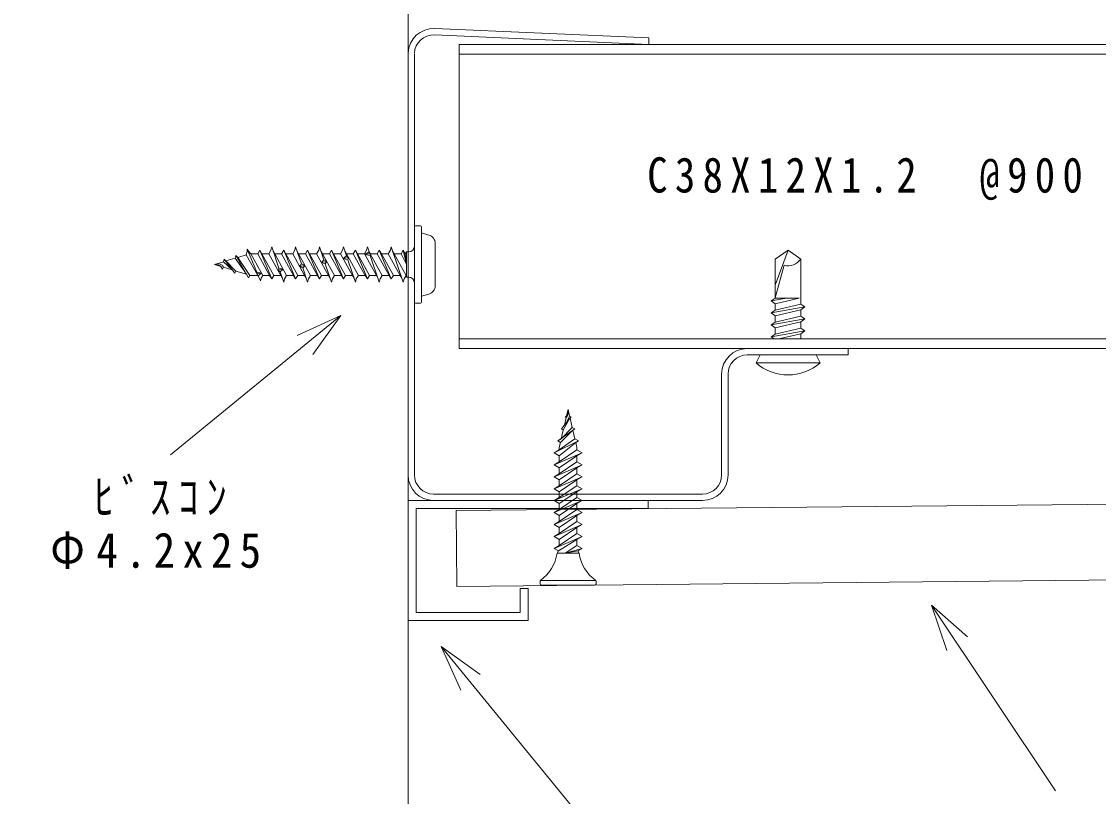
# Model space of a CAD drawing. Units: millimetres on the paper, enlarged 10 times, with parts at other scales. Extents: x -2060 to 1861, y -4765 to 1286.
# Drawn here: x -1288 to -615, y -4197 to -3712 of the extents above; entities that cross this region are included whole.
import ezdxf

# ---------------------------------------------------------------- set-up
doc = ezdxf.new("R2010")
doc.units = ezdxf.units.MM
doc.header["$LTSCALE"] = 10
for name, color, linetype, lineweight in [('6-1_躯体', 3, 'Continuous', 18), ('6-2_下地１', 5, 'Continuous', 18), ('6-3_下地２', 3, 'Continuous', 18), ('6-5_仕上２', 2, 'Continuous', 18), ('6-6_寸法', 4, 'Continuous', 18), ('6-7_文字', 4, 'Continuous', 18)]:
    doc.layers.add(name, color=color, linetype=linetype, lineweight=lineweight)
doc.styles.add('ＭＳ ゴシック', font='')
doc.styles.get('ＭＳ ゴシック').set_extended_font_data('MS Gothic')

msp = doc.modelspace()

# ---------------------------------------------------------------- linework, layer by layer
at = {"layer": '6-1_躯体'}
msp.add_line((-1046.66, -4459.53), (-1046.66, -2979.65), dxfattribs=at)
at = {"layer": '6-2_下地１'}
for p, q in [((-1029.96, -3716.61), (-896.09, -3722.46)), ((-1046.66, -3732.6), (-1046.66, -3995.6)), ((-1042.66, -3732.6), (-1042.66, -3995.6)), ((-771.66, -3916.6), (-834.66, -3916.6)), ((-850.66, -3932.6), (-850.66, -3995.6)), ((-846.66, -3932.6), (-846.66, -3995.6)), ((-1030.66, -4007.6), (-862.66, -4007.6)), ((-1030.66, -4011.6), (-862.66, -4011.6))]:
    msp.add_line(p, q, dxfattribs=at)
for points in [[(-1030.13, -3720.61), (-896.26, -3726.45), (-896.09, -3722.46)], [(-771.66, -3916.6), (-771.66, -3920.6), (-834.66, -3920.6)]]:
    msp.add_lwpolyline(points, dxfattribs=at)
for centre, radius, start, end in [((-1030.66, -3732.6), 16, 87.5, 177.5), ((-1030.66, -3732.6), 12, 87.5, 177.5), ((-834.66, -3932.6), 16, 90, 180), ((-834.66, -3932.6), 12, 90, 180), ((-1030.66, -3995.6), 16, 180, 270), ((-1030.66, -3995.6), 12, 180, 270), ((-862.66, -3995.6), 16, 270, 0), ((-862.66, -3995.6), 12, 270, 0)]:
    msp.add_arc(centre, radius, start, end, dxfattribs=at)
at = {"layer": '6-3_下地２', "color": 7}
for p, q in [((-1014.66, -3916.6), (-1014.66, -3726.6)), ((-1014.66, -3726.6), (-434.16, -3726.6)), ((-1014.66, -3732.6), (-434.16, -3732.6)), ((-1014.66, -3910.6), (-198.96, -3910.6)), ((-1014.66, -3916.6), (-200.56, -3916.6)), ((-1046.66, -4011.6), (-1046.66, -4086.6)), ((-1046.66, -4011.6), (-896.66, -4011.6)), ((-1041.66, -4016.6), (-896.66, -4016.6)), ((-896.66, -4011.6), (-896.66, -4016.6)), ((-971.66, -4086.6), (-1046.66, -4086.6))]:
    msp.add_line(p, q, dxfattribs=at)
for points in [[(-1041.66, -4016.6), (-1041.66, -4081.6), (-976.66, -4081.6)], [(-976.66, -4081.6), (-976.66, -4066.6), (-971.66, -4066.6), (-971.66, -4086.6)]]:
    msp.add_lwpolyline(points, dxfattribs=at)
at = {"layer": '6-5_仕上２'}
for p, q in [((-1016.63, -4017.79), (-371.66, -4011.6)), ((-1016.63, -4017.79), (-1016.17, -4065.28)), ((-1016.17, -4065.28), (-371.43, -4059.1))]:
    msp.add_line(p, q, dxfattribs=at)
at = {"layer": '6-5_仕上２', "color": 7}
msp.add_circle((-924.23, -3719.59), 750, dxfattribs=at)
at = {"layer": '6-6_寸法'}
for p, q in [((-1042.66, -3887.1), (-1042.66, -3841.1)), ((-1039.41, -3839.85), (-1041.41, -3839.85)), ((-1038.16, -3887.1), (-1038.16, -3841.1)), ((-1038.16, -3844.35), (-1033.64, -3845.64)), ((-1147.22, -3856.05), (-1147.78, -3858.09)), ((-1147.22, -3856.05), (-1147.21, -3854.43)), ((-1146.4, -3855.84), (-1147.21, -3854.43)), ((-1147.21, -3854.43), (-1141.21, -3868.79)), ((-1140.6, -3857.35), (-1139.3, -3855.1)), ((-1138, -3857.35), (-1139.3, -3855.1)), ((-1131.83, -3873.1), (-1139.3, -3855.1)), ((-1132.35, -3855.06), (-1133.67, -3857.35)), ((-1132.35, -3855.06), (-1131.83, -3853.1)), ((-1131.83, -3853.1), (-1127.35, -3866.29)), ((-1130.96, -3855.65), (-1129.98, -3857.35)), ((-1125.66, -3857.35), (-1124.36, -3855.1)), ((-1123.06, -3857.35), (-1124.36, -3855.1)), ((-1116.89, -3873.1), (-1124.36, -3855.1)), ((-1117.41, -3855.06), (-1118.73, -3857.35)), ((-1117.41, -3855.06), (-1116.89, -3853.1)), ((-1116.89, -3853.1), (-1113.26, -3863.76)), ((-1116.02, -3855.65), (-1115.04, -3857.35)), ((-1110.71, -3857.35), (-1109.42, -3855.1)), ((-1108.12, -3857.35), (-1109.42, -3855.1)), ((-1101.94, -3873.1), (-1109.42, -3855.1)), ((-1102.47, -3855.06), (-1103.79, -3857.35)), ((-1102.47, -3855.06), (-1101.94, -3853.1)), ((-1101.94, -3853.1), (-1099.18, -3861.22)), ((-1101.08, -3855.65), (-1100.1, -3857.35)), ((-1095.77, -3857.35), (-1094.47, -3855.1)), ((-1087, -3873.1), (-1094.47, -3855.1)), ((-1093.18, -3857.35), (-1094.47, -3855.1)), ((-1087.53, -3855.06), (-1088.85, -3857.35)), ((-1087.53, -3855.06), (-1087, -3853.1)), ((-1087, -3853.1), (-1085.1, -3858.69)), ((-1086.14, -3855.65), (-1085.16, -3857.35)), ((-1080.83, -3857.35), (-1079.53, -3855.1)), ((-1072.06, -3873.1), (-1079.53, -3855.1)), ((-1078.23, -3857.35), (-1079.53, -3855.1)), ((-1072.59, -3855.06), (-1073.91, -3857.35)), ((-1072.59, -3855.06), (-1072.06, -3853.1)), ((-1072.06, -3853.1), (-1071.02, -3856.16)), ((-1071.2, -3855.65), (-1070.22, -3857.35)), ((-1065.89, -3857.35), (-1064.59, -3855.1)), ((-1057.12, -3873.1), (-1064.59, -3855.1)), ((-1063.29, -3857.35), (-1064.59, -3855.1)), ((-1057.65, -3855.06), (-1058.97, -3857.35)), ((-1057.65, -3855.06), (-1057.12, -3853.1)), ((-1057.12, -3853.1), (-1049.65, -3875.1)), ((-1056.25, -3855.65), (-1055.27, -3857.35)), ((-1050.95, -3857.35), (-1049.65, -3855.1)), ((-1048.35, -3857.35), (-1049.65, -3855.1)), ((-1049.65, -3855.1), (-1047.66, -3864.1)), ((-1048.35, -3857.35), (-1047.66, -3856.22)), ((-1047.66, -3871.97), (-1047.66, -3856.22)), ((-1046.16, -3856.22), (-1047.66, -3856.22)), ((-1029.66, -3877.26), (-1029.66, -3850.93)), ((-809.16, -3855.1), (-817.16, -3877.08)), ((-809.16, -3855.1), (-817.16, -3860.7)), ((-809.16, -3855.1), (-801.16, -3860.7)), ((-1161.9, -3862.34), (-1167.66, -3864.1)), ((-1161.9, -3862.34), (-1161.55, -3860.82)), ((-1161.9, -3862.34), (-1156.53, -3867.5)), ((-1160.41, -3861.88), (-1161.55, -3860.82)), ((-1154.98, -3869.56), (-1161.55, -3860.82)), ((-1154.68, -3860.13), (-1160.41, -3861.88)), ((-1160.41, -3861.88), (-1154.2, -3868.21)), ((-1154.68, -3860.13), (-1154.27, -3858.36)), ((-1147.65, -3870.21), (-1154.68, -3860.13)), ((-1152.94, -3859.6), (-1154.27, -3858.36)), ((-1154.27, -3858.36), (-1146.38, -3872.42)), ((-1147.76, -3858.01), (-1152.94, -3859.6)), ((-1152.94, -3859.6), (-1145.47, -3870.85)), ((-1140.41, -3870.85), (-1147.76, -3858.01)), ((-1144.92, -3857.35), (-1137.45, -3870.85)), ((-1140.6, -3857.35), (-1133.13, -3870.85)), ((-1133.67, -3857.35), (-1126.2, -3870.85)), ((-1125.66, -3857.35), (-1129.98, -3857.35)), ((-1122.51, -3870.85), (-1129.98, -3857.35)), ((-1125.66, -3857.35), (-1118.18, -3870.85)), ((-1118.73, -3857.35), (-1111.26, -3870.85)), ((-1110.71, -3857.35), (-1115.04, -3857.35)), ((-1107.57, -3870.85), (-1115.04, -3857.35)), ((-1110.71, -3857.35), (-1103.24, -3870.85)), ((-1103.79, -3857.35), (-1096.32, -3870.85)), ((-1095.77, -3857.35), (-1100.1, -3857.35)), ((-1092.63, -3870.85), (-1100.1, -3857.35)), ((-1095.77, -3857.35), (-1088.3, -3870.85)), ((-1088.85, -3857.35), (-1081.38, -3870.85)), ((-1085.1, -3858.69), (-1087.2, -3860.34)), ((-1087.2, -3860.34), (-1083.84, -3859.73)), ((-1077.69, -3870.85), (-1085.16, -3857.35)), ((-1080.83, -3857.35), (-1085.16, -3857.35)), ((-1084.29, -3861.08), (-1079.53, -3875.1)), ((-1080.83, -3857.35), (-1073.36, -3870.85)), ((-1073.91, -3857.35), (-1066.44, -3870.85)), ((-1073.61, -3857.89), (-1070.25, -3857.29)), ((-1062.74, -3870.85), (-1070.22, -3857.35)), ((-1065.89, -3857.35), (-1070.22, -3857.35)), ((-1070.21, -3858.55), (-1064.59, -3875.1)), ((-1065.89, -3857.35), (-1058.42, -3870.85)), ((-1063.29, -3857.35), (-1055.82, -3870.85)), ((-1058.97, -3857.35), (-1063.29, -3857.35)), ((-1058.97, -3857.35), (-1051.5, -3870.85)), ((-1047.8, -3870.85), (-1055.27, -3857.35)), ((-1050.95, -3857.35), (-1055.27, -3857.35)), ((-817.16, -3885.1), (-817.16, -3860.7)), ((-801.16, -3888.85), (-801.16, -3860.7)), ((-1163.57, -3865.35), (-1167.66, -3864.1)), ((-1163.57, -3865.35), (-1162.64, -3866.95)), ((-1161.99, -3865.83), (-1162.64, -3866.95)), ((-1156.53, -3867.5), (-1161.99, -3865.83)), ((-1154.2, -3868.21), (-1154.98, -3869.56)), ((-1147.65, -3870.21), (-1154.2, -3868.21)), ((-1127.96, -3867.67), (-1124.6, -3867.07)), ((-1126.53, -3868.69), (-1124.36, -3875.1)), ((-1113.26, -3863.76), (-1114.37, -3865.23)), ((-1114.37, -3865.23), (-1111.01, -3864.62)), ((-1112.45, -3866.15), (-1109.42, -3875.1)), ((-1098.37, -3863.62), (-1094.47, -3875.1)), ((-811.68, -3864.53), (-817.16, -3884.95)), ((-1146.38, -3872.42), (-1147.66, -3870.2)), ((-1145.47, -3870.85), (-1146.38, -3872.42)), ((-1140.41, -3870.85), (-1145.47, -3870.85)), ((-1140.2, -3871.21), (-1140.41, -3870.85)), ((-1140.22, -3871.15), (-1138.93, -3874.25)), ((-1138.51, -3872.68), (-1138.93, -3874.25)), ((-1138.51, -3872.68), (-1137.45, -3870.85)), ((-1133.13, -3870.85), (-1137.45, -3870.85)), ((-1133.13, -3870.85), (-1131.83, -3873.1)), ((-1130.53, -3870.85), (-1131.83, -3873.1)), ((-1126.2, -3870.85), (-1130.53, -3870.85)), ((-1125.22, -3872.54), (-1126.2, -3870.85)), ((-1123.83, -3873.13), (-1124.36, -3875.1)), ((-1123.83, -3873.13), (-1122.51, -3870.85)), ((-1118.18, -3870.85), (-1122.51, -3870.85)), ((-1118.18, -3870.85), (-1116.89, -3873.1)), ((-1115.59, -3870.85), (-1116.89, -3873.1)), ((-1111.26, -3870.85), (-1115.59, -3870.85)), ((-1110.28, -3872.54), (-1111.26, -3870.85)), ((-1108.89, -3873.13), (-1109.42, -3875.1)), ((-1108.89, -3873.13), (-1107.57, -3870.85)), ((-1103.24, -3870.85), (-1107.57, -3870.85)), ((-1103.24, -3870.85), (-1101.94, -3873.1)), ((-1100.65, -3870.85), (-1101.94, -3873.1)), ((-1096.32, -3870.85), (-1100.65, -3870.85)), ((-1095.34, -3872.54), (-1096.32, -3870.85)), ((-1093.95, -3873.13), (-1094.47, -3875.1)), ((-1093.95, -3873.13), (-1092.63, -3870.85)), ((-1088.3, -3870.85), (-1092.63, -3870.85)), ((-1088.3, -3870.85), (-1087, -3873.1)), ((-1085.7, -3870.85), (-1087, -3873.1)), ((-1081.38, -3870.85), (-1085.7, -3870.85)), ((-1080.4, -3872.54), (-1081.38, -3870.85)), ((-1079.01, -3873.13), (-1079.53, -3875.1)), ((-1079.01, -3873.13), (-1077.69, -3870.85)), ((-1073.36, -3870.85), (-1077.69, -3870.85)), ((-1073.36, -3870.85), (-1072.06, -3873.1)), ((-1070.76, -3870.85), (-1072.06, -3873.1)), ((-1066.44, -3870.85), (-1070.76, -3870.85)), ((-1065.46, -3872.54), (-1066.44, -3870.85)), ((-1064.07, -3873.13), (-1064.59, -3875.1)), ((-1064.07, -3873.13), (-1062.74, -3870.85)), ((-1058.42, -3870.85), (-1062.74, -3870.85)), ((-1058.42, -3870.85), (-1057.12, -3873.1)), ((-1055.82, -3870.85), (-1057.12, -3873.1)), ((-1051.5, -3870.85), (-1055.82, -3870.85)), ((-1050.52, -3872.54), (-1051.5, -3870.85)), ((-1049.13, -3873.13), (-1049.65, -3875.1)), ((-1049.13, -3873.13), (-1047.8, -3870.85)), ((-1047.66, -3871.97), (-1047.8, -3870.85)), ((-1046.16, -3871.97), (-1047.66, -3871.97)), ((-1038.16, -3883.85), (-1033.64, -3882.55)), ((-1039.41, -3888.35), (-1041.41, -3888.35)), ((-819.66, -3886.85), (-817.16, -3885.1)), ((-809.85, -3885.1), (-819.66, -3886.85)), ((-819.66, -3886.85), (-817.16, -3888.6)), ((-817.16, -3885.1), (-802.22, -3885.1)), ((-817.16, -3888.6), (-802.22, -3885.1)), ((-817.16, -3892.6), (-817.16, -3888.6)), ((-801.16, -3888.85), (-817.16, -3892.6)), ((-798.66, -3890.6), (-801.16, -3888.85)), ((-798.66, -3890.6), (-819.66, -3894.35)), ((-819.66, -3894.35), (-817.16, -3892.6)), ((-819.66, -3894.35), (-817.16, -3896.1)), ((-817.16, -3896.1), (-801.16, -3892.35)), ((-817.16, -3900.1), (-817.16, -3896.1)), ((-801.16, -3896.35), (-817.16, -3900.1)), ((-798.66, -3890.6), (-801.16, -3892.35)), ((-801.16, -3896.35), (-801.16, -3892.35)), ((-798.66, -3898.1), (-801.16, -3896.35)), ((-798.66, -3898.1), (-819.66, -3901.85)), ((-819.66, -3901.85), (-817.16, -3900.1)), ((-819.66, -3901.85), (-817.16, -3903.6)), ((-817.16, -3903.6), (-801.16, -3899.85)), ((-798.66, -3898.1), (-801.16, -3899.85)), ((-801.16, -3903.85), (-801.16, -3899.85)), ((-798.66, -3905.6), (-819.66, -3909.35)), ((-819.66, -3909.35), (-817.16, -3907.6)), ((-819.66, -3909.35), (-817.87, -3910.6)), ((-817.16, -3907.6), (-817.16, -3903.6)), ((-801.16, -3903.85), (-817.16, -3907.6)), ((-801.16, -3907.35), (-815.02, -3910.6)), ((-798.66, -3905.6), (-801.16, -3903.85)), ((-798.66, -3905.6), (-801.16, -3907.35)), ((-801.16, -3910.6), (-801.16, -3907.35)), ((-826.66, -3920.6), (-829.16, -3925.6)), ((-791.66, -3920.6), (-826.66, -3920.6)), ((-791.66, -3920.6), (-789.16, -3925.6)), ((-789.16, -3925.6), (-829.16, -3925.6)), ((-947.58, -3958.62), (-946.66, -3954.62)), ((-945.68, -3958.86), (-946.66, -3954.62)), ((-950.84, -3966.86), (-944.76, -3959.39)), ((-949.64, -3967.55), (-946.19, -3961.15)), ((-948.95, -3964.53), (-947.85, -3959.8)), ((-947.85, -3959.8), (-948.55, -3959.39)), ((-945.68, -3958.86), (-947.91, -3963.26)), ((-945.68, -3958.86), (-944.76, -3959.39)), ((-944.04, -3965.96), (-945.38, -3960.15)), ((-953.12, -3974.33), (-942.47, -3966.86)), ((-951.43, -3975.31), (-943.67, -3967.55)), ((-944.04, -3965.96), (-950.91, -3973.06)), ((-950.91, -3973.06), (-949.64, -3967.55)), ((-949.64, -3967.55), (-950.84, -3966.86)), ((-944.04, -3965.96), (-942.47, -3966.86)), ((-943.67, -3967.55), (-942.47, -3966.86)), ((-942.4, -3973.06), (-943.67, -3967.55)), ((-955.41, -3981.8), (-940.19, -3974.33)), ((-950.91, -3973.06), (-953.12, -3974.33)), ((-951.43, -3975.31), (-953.12, -3974.33)), ((-942.4, -3973.06), (-952.16, -3979.92)), ((-952.16, -3983.68), (-941.88, -3975.31)), ((-952.16, -3978.44), (-951.43, -3975.31)), ((-942.4, -3973.06), (-940.19, -3974.33)), ((-941.88, -3975.31), (-940.19, -3974.33)), ((-941.16, -3978.44), (-941.88, -3975.31)), ((-952.16, -3979.92), (-955.41, -3981.8)), ((-955.41, -3989.27), (-937.91, -3981.8)), ((-952.16, -3983.68), (-955.41, -3981.8)), ((-952.16, -3979.92), (-952.16, -3978.44)), ((-941.16, -3979.92), (-952.16, -3987.4)), ((-952.16, -3991.15), (-941.16, -3983.68)), ((-952.16, -3987.4), (-952.16, -3983.68)), ((-941.16, -3979.92), (-941.16, -3978.44)), ((-941.16, -3979.92), (-937.91, -3981.8)), ((-941.16, -3983.68), (-937.91, -3981.8)), ((-941.16, -3987.4), (-941.16, -3983.68)), ((-952.16, -3987.4), (-955.41, -3989.27)), ((-955.41, -3996.74), (-937.91, -3989.27)), ((-952.16, -3991.15), (-955.41, -3989.27)), ((-941.16, -3987.4), (-952.16, -3994.87)), ((-941.16, -3987.4), (-937.91, -3989.27)), ((-941.16, -3991.15), (-937.91, -3989.27)), ((-952.16, -3994.87), (-955.41, -3996.74)), ((-955.41, -4004.21), (-937.91, -3996.74)), ((-952.16, -3998.62), (-955.41, -3996.74)), ((-952.16, -3998.62), (-941.16, -3991.15)), ((-952.16, -3994.87), (-952.16, -3991.15)), ((-941.16, -3994.87), (-952.16, -4002.34)), ((-941.16, -3994.87), (-941.16, -3991.15)), ((-941.16, -3994.87), (-937.91, -3996.74)), ((-941.16, -3998.62), (-937.91, -3996.74)), ((-952.16, -4002.34), (-955.41, -4004.21)), ((-955.41, -4011.68), (-937.91, -4004.21)), ((-952.16, -4006.09), (-955.41, -4004.21)), ((-952.16, -4006.09), (-941.16, -3998.62)), ((-952.16, -4002.34), (-952.16, -3998.62)), ((-941.16, -4002.34), (-952.16, -4009.81)), ((-941.16, -4002.34), (-941.16, -3998.62)), ((-941.16, -4002.34), (-937.91, -4004.21)), ((-941.16, -4006.09), (-937.91, -4004.21)), ((-952.16, -4009.81), (-955.41, -4011.68)), ((-952.16, -4013.56), (-941.16, -4006.09)), ((-952.16, -4009.81), (-952.16, -4006.09)), ((-941.16, -4009.81), (-952.16, -4017.28)), ((-941.16, -4009.81), (-941.16, -4006.09)), ((-941.16, -4009.81), (-937.91, -4011.68)), ((-952.16, -4013.56), (-955.41, -4011.68)), ((-955.41, -4019.15), (-937.91, -4011.68)), ((-952.16, -4017.28), (-955.41, -4019.15)), ((-952.16, -4021.03), (-941.16, -4013.56)), ((-952.16, -4017.28), (-952.16, -4013.56)), ((-941.16, -4017.28), (-952.16, -4024.75)), ((-941.16, -4013.56), (-937.91, -4011.68)), ((-941.16, -4017.28), (-941.16, -4013.56)), ((-941.16, -4017.28), (-937.91, -4019.15)), ((-952.16, -4021.03), (-955.41, -4019.15)), ((-955.41, -4026.62), (-937.91, -4019.15)), ((-952.16, -4028.5), (-941.16, -4021.03)), ((-952.16, -4024.75), (-952.16, -4021.03)), ((-941.16, -4021.03), (-937.91, -4019.15)), ((-941.16, -4024.75), (-941.16, -4021.03)), ((-952.16, -4024.75), (-955.41, -4026.62)), ((-952.16, -4028.5), (-955.41, -4026.62)), ((-955.41, -4034.1), (-937.91, -4026.62)), ((-941.16, -4024.75), (-952.16, -4032.22)), ((-952.16, -4035.97), (-941.16, -4028.5)), ((-952.16, -4032.22), (-952.16, -4028.5)), ((-941.16, -4024.75), (-937.91, -4026.62)), ((-941.16, -4028.5), (-937.91, -4026.62)), ((-941.16, -4032.22), (-941.16, -4028.5)), ((-952.16, -4032.22), (-955.41, -4034.1)), ((-952.16, -4035.97), (-955.41, -4034.1)), ((-955.41, -4041.57), (-937.91, -4034.1)), ((-952.68, -4043.14), (-941.16, -4035.97)), ((-941.16, -4032.22), (-952.16, -4039.69)), ((-952.16, -4039.69), (-952.16, -4035.97)), ((-941.16, -4032.22), (-937.91, -4034.1)), ((-941.16, -4035.97), (-937.91, -4034.1)), ((-941.16, -4039.69), (-941.16, -4035.97)), ((-952.16, -4039.69), (-955.41, -4041.57)), ((-952.68, -4043.14), (-955.41, -4041.57)), ((-953.54, -4044.62), (-952.68, -4043.14)), ((-953.54, -4044.62), (-939.77, -4044.62)), ((-948.41, -4044.62), (-941.16, -4039.69)), ((-937.91, -4041.57), (-948.41, -4044.62)), ((-941.16, -4039.69), (-937.91, -4041.57)), ((-940.63, -4043.14), (-937.91, -4041.57)), ((-964.16, -4063.62), (-964.16, -4062.14)), ((-929.3, -4061.62), (-964.01, -4061.62)), ((-930.16, -4064.62), (-963.16, -4064.62)), ((-929.16, -4063.62), (-929.16, -4062.14))]:
    msp.add_line(p, q, dxfattribs=at)
for points in [[(-1146.4, -3855.84), (-1144.92, -3857.35), (-1140.6, -3857.35)], [(-1133.67, -3857.35), (-1138, -3857.35), (-1130.53, -3870.85)], [(-1118.73, -3857.35), (-1123.06, -3857.35), (-1115.59, -3870.85)], [(-1103.79, -3857.35), (-1108.12, -3857.35), (-1100.65, -3870.85)], [(-1100.78, -3862.78), (-1098.37, -3863.62), (-1097.42, -3862.18)], [(-1088.85, -3857.35), (-1093.18, -3857.35), (-1085.7, -3870.85)], [(-1085.1, -3858.69), (-1083.84, -3859.73), (-1084.29, -3861.08), (-1087.2, -3860.34)], [(-1073.91, -3857.35), (-1078.23, -3857.35), (-1070.76, -3870.85)], [(-1048.35, -3857.35), (-1047.66, -3864.1), (-1050.95, -3857.35)], [(-1161.99, -3865.83), (-1162.27, -3865.38), (-1162.55, -3864.95), (-1162.87, -3864.56), (-1163.21, -3864.25), (-1164.13, -3863.83), (-1165.21, -3863.74), (-1166.41, -3863.86), (-1167.66, -3864.1)], [(-1163.57, -3865.35), (-1163.76, -3865.19), (-1163.96, -3865.04), (-1164.17, -3864.89), (-1164.38, -3864.76), (-1165.12, -3864.43), (-1165.93, -3864.24), (-1166.79, -3864.15), (-1167.66, -3864.1)], [(-1140.89, -3870), (-1140.22, -3871.15), (-1138.19, -3869.52)], [(-1113.26, -3863.76), (-1111.01, -3864.62), (-1112.45, -3866.15), (-1114.37, -3865.23)], [(-948.55, -3959.39), (-948.29, -3959.21), (-948.04, -3959.02), (-947.8, -3958.83), (-947.58, -3958.62), (-947.06, -3957.8), (-946.79, -3956.83), (-946.68, -3955.75), (-946.66, -3954.62)], [(-947.85, -3959.8), (-947.78, -3959.73), (-947.72, -3959.66), (-947.65, -3959.6), (-947.59, -3959.53), (-946.96, -3958.51), (-946.67, -3957.31), (-946.6, -3956), (-946.66, -3954.62)], [(-939.77, -4044.62), (-940.63, -4043.14), (-948.41, -4044.62)]]:
    msp.add_lwpolyline(points, dxfattribs=at)
for points in [[(-1071.02, -3856.16), (-1073.61, -3857.89), (-1070.21, -3858.55), (-1070.25, -3857.29)], [(-1100.78, -3862.78), (-1097.42, -3862.18), (-1099.18, -3861.22)], [(-1140.89, -3870), (-1138.19, -3869.52), (-1141.21, -3868.79)], [(-1127.35, -3866.29), (-1127.96, -3867.67), (-1126.53, -3868.69), (-1124.6, -3867.07)]]:
    msp.add_lwpolyline(points, close=True, dxfattribs=at)
for centre, radius, start, end in [((-1041.41, -3841.1), 1.25, 90, 180), ((-1039.41, -3841.1), 1.25, 0, 90), ((-1035.16, -3850.93), 5.5, 0, 74), ((-1046.16, -3852.72), 3.5, 270, 0), ((-809.16, -3855.1), 9.77, 255, 325), ((-1046.16, -3875.47), 3.5, 0, 90), ((-1035.16, -3877.26), 5.5, 286, 0), ((-1041.41, -3887.1), 1.25, 180, 270), ((-1039.41, -3887.1), 1.25, 270, 0), ((-809.16, -3902.68), 30.42, 228.88791, 311.11209), ((-978.27, -4040.98), 25, 305.55067, 351.64476), ((-915.04, -4040.98), 25, 188.35524, 234.44933), ((-963.16, -4062.14), 1, 125.55067, 180), ((-963.16, -4063.62), 1, 180, 270), ((-930.16, -4063.62), 1, 270, 0), ((-930.16, -4062.14), 1, 0, 54.44933)]:
    msp.add_arc(centre, radius, start, end, dxfattribs=at)
at = {"layer": '6-7_文字'}
for p, q in [((-1195, -3983.15), (-1088.55, -3896.06)), ((-1088.55, -3896.06), (-1115.89, -3908.4)), ((-1088.55, -3896.06), (-1106.06, -3920.42)), ((-719.51, -4077.02), (-696.97, -4096.82)), ((-719.51, -4077.02), (-709.89, -4105.44)), ((-642.09, -4193.15), (-719.51, -4077.02)), ((-1026, -4102.79), (-1001.64, -4120.3))]:
    msp.add_line(p, q, dxfattribs=at)
msp.add_lwpolyline([(-938.9, -4209.24), (-1026, -4102.79), (-1013.66, -4130.14)], dxfattribs=at)

# ---------------------------------------------------------------- texts
at = {"layer": '6-7_文字', "color": 7, "char_height": 21.99, "attachment_point": 7, "style": 'ＭＳ ゴシック'}
for s, insert in [('\\T1.36;\\W0.85;C38X12X1.2\u3000@900', (-897.17, -3823.89)), ('\\T1.38;\\W0.85;ﾋﾞｽｺﾝ', (-1243.03, -4020.85)), ('\\T1.33;\\W0.9;Φ4.2x25', (-1270.2, -4054.34))]:
    msp.add_mtext(s, dxfattribs=dict(at, insert=insert))

doc.saveas('drawing.dxf')
